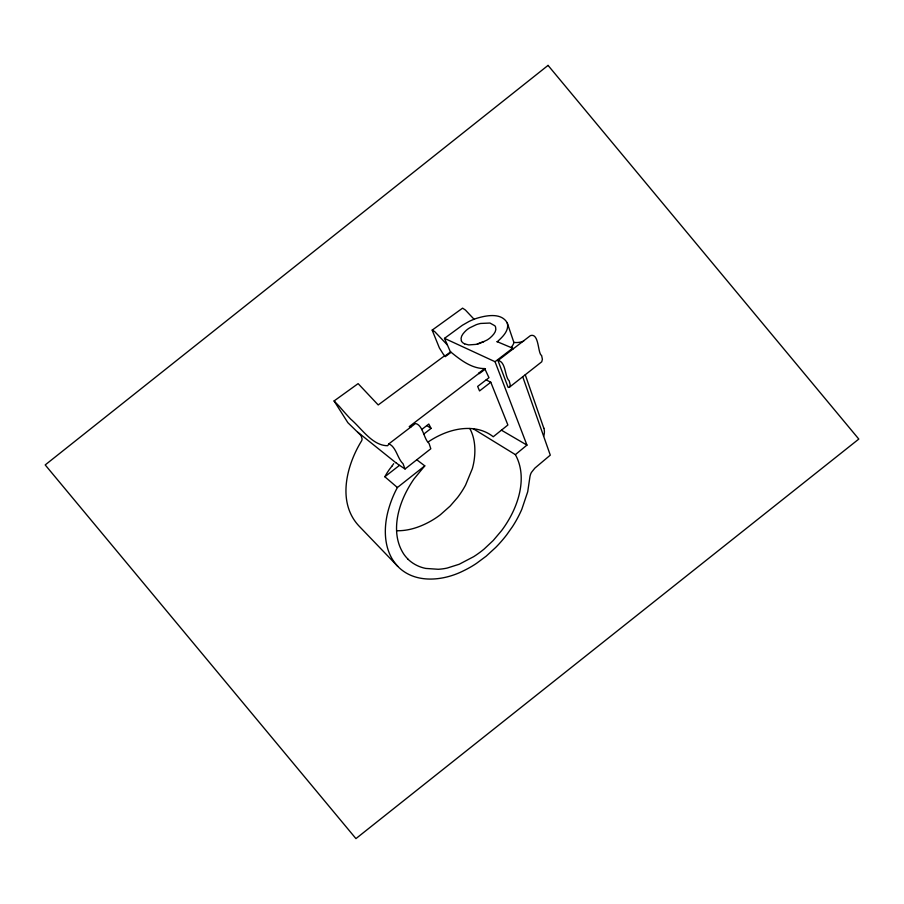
<?xml version="1.0" encoding="UTF-8"?>
<svg xmlns="http://www.w3.org/2000/svg" width="904" height="904" viewBox="0 0 904 904"><rect width="100%" height="100%" fill="white"/><g stroke="black" fill="none" stroke-linecap="round" stroke-linejoin="round"><path stroke-width="1.36" d="M428.27 441.886A82.772 80.286 -15.7 0 1 440.632 434.914C455.65 427.931 474.498 425.151 489.346 434.033A35.697 34.623 -15.7 0 1 493.234 436.768L507.878 424.993L490.782 382.234L479.549 390.923L477.651 386.426L488.974 377.702L484.713 368.572C471.752 368.696 460.712 360.074 451.119 352.289L445.265 356.639L444.429 355.916L378.211 404.947L358.12 383.624L334.084 400.958L347.859 422.676L360.764 435.265A10.012 9.718 -15.7 0 1 361.103 435.751L362.075 438.824A4.746 4.61 -15.7 0 1 361.995 439.581L361.849 440.214A5.322 5.164 -15.7 0 1 361.645 440.779C346.718 464.871 336.638 502.262 359.012 526.026L397.805 566.401C414.868 583.995 443.096 581.057 463.3 570.899A100.4 97.383 -15.7 0 0 476.464 563.395L486.182 556.175L495.663 547.485A134.99 130.922 -15.7 0 0 506.635 534.908L512.466 526.67A120.627 117 -15.7 0 0 521.823 509.268L527.71 491.776L529.846 477.391A14.148 13.729 -15.7 0 1 531.405 472.453L534.874 468.114L550.287 455.141L522.715 376.731M474.069 319.248L465.402 310.038L462.588 308.151L432.157 330.129L439.389 347.938L443.344 354.255A21.436 20.781 -15.7 0 0 445.005 356.006M416.789 459.786L424.778 465.865L397.387 487.516L395.952 490.25A107.949 104.694 -15.7 0 0 389.149 507.313C383.115 526.727 383.025 550.773 397.805 566.401M393.681 463.684L391.929 466.181M511.72 346.797L511.11 347.554M395.805 462.656A19.504 18.916 -15.7 0 1 398.054 464.317L405.003 468.995L403.014 463.673C397.59 458.893 396.155 446.723 388.844 443.875A1.232 1.186 -15.7 0 0 388.483 444.418A2.972 2.881 -15.7 0 1 387.533 445.717C372.143 445.582 361.623 428.349 350.662 419.094A365.453 354.447 -15.7 0 1 339.181 406.212L334.084 400.958M424.778 465.865L414.021 478.905A113.418 109.994 -15.7 0 0 406.755 490.906C396.72 509.833 391.285 535.055 403.794 554.129A36.171 35.087 -15.7 0 0 407.76 558.898M509.585 387.025L510.218 384.912L509.178 380.821C504.726 377.16 506.037 361.385 497.968 360.549L508.093 387.353A2.136 2.079 -15.7 0 0 509.619 387.07L541.745 361.792L542.389 359.283L541.609 355.509C537.677 353.679 539.27 332.706 530.456 335.599L497.968 360.549M473.199 428.722L515.37 454.633L526.942 445.107L495.042 361.713L444.497 338.345L462.362 325.27L469.165 321.383A62.828 60.93 -15.7 0 1 476.747 318.298C486.273 315.383 501.494 312.411 507.268 322.965L513.913 342.526A10.758 10.43 -15.7 0 1 511.664 346.74M405.094 468.95L430.801 448.768L429.05 443.356C423.953 439.604 423.038 424.936 415.478 423.513L388.844 443.875M397.387 487.516L384.844 476.758L399.432 465.379M423.999 433.897L431.084 428.417L428.812 424.044L421.648 429.569M497.132 341.848C502.082 337.373 509.494 330.762 507.268 322.965M484.713 368.572L478.555 373.273L479.312 373.657L485.471 368.945M479.143 373.239L409.241 426.62A8.012 7.763 -15.7 0 0 411.41 426.631M495.042 361.713L512.692 348.221L512.986 349.068M444.757 356.199L450.463 351.972L451.119 352.289M432.236 330.05L434.688 331.598L447.412 345M396.573 530.727C408.744 531.055 420.62 526.885 431.084 520.93A85.225 82.659 -15.7 0 0 440.282 514.828L450.169 506.048L457.56 497.516A95.993 93.112 -15.7 0 0 465.583 485.086L472.34 468.656A71.518 69.371 -15.7 0 0 474.148 460.26C475.685 449.582 475.029 438.112 469.797 428.473M497.042 341.61L512.692 348.221M464.611 343.882L468.656 344.921L475.594 344.424A34.228 33.199 -15.7 0 0 480.058 343.271L486.838 340.141A24.329 23.594 -15.7 0 0 490.318 337.689C493.166 335.09 496.974 331.293 495.573 327.078A4.972 4.825 -15.7 0 0 494.85 325.768L489.968 323.044L480.645 323.451A34.996 33.934 -15.7 0 0 476.238 324.694L469.684 327.858A23.651 22.939 -15.7 0 0 466.317 330.288C463.549 332.875 459.842 336.763 461.435 340.864M486.149 379.895L490.782 382.234M395.782 462.678L357.927 432.293M501.415 430.18L526.942 445.107M426.835 425.569L431.084 428.417M515.37 454.633C526.636 474.995 520.015 500.307 509.02 519.337A115.045 111.587 -15.7 0 1 501.584 530.625L493.245 540.479L484.205 548.977A100.796 97.756 -15.7 0 1 473.696 556.661L459.209 564.254L447.175 568.062A56.116 54.421 -15.7 0 1 438.259 569.283L425.75 568.424A36.024 34.94 -15.7 0 1 407.704 558.943M444.497 338.345L450.463 351.972M525.247 374.742L543.801 428.213M464.645 343.814A6.271 6.079 -15.7 0 1 461.356 340.91M384.855 476.758A60.986 59.144 -15.7 0 1 391.873 466.261M543.88 428.191A13.21 12.803 -15.7 0 1 543.587 436.304M523.653 341.158A19.572 18.984 -15.7 0 1 514.082 342.446M477.335 344.062A25.617 24.849 -15.7 0 1 483.764 341.746M548.061 65.393L45.2 464.927L355.939 838.607L858.8 439.073L548.061 65.393"/></g></svg>
